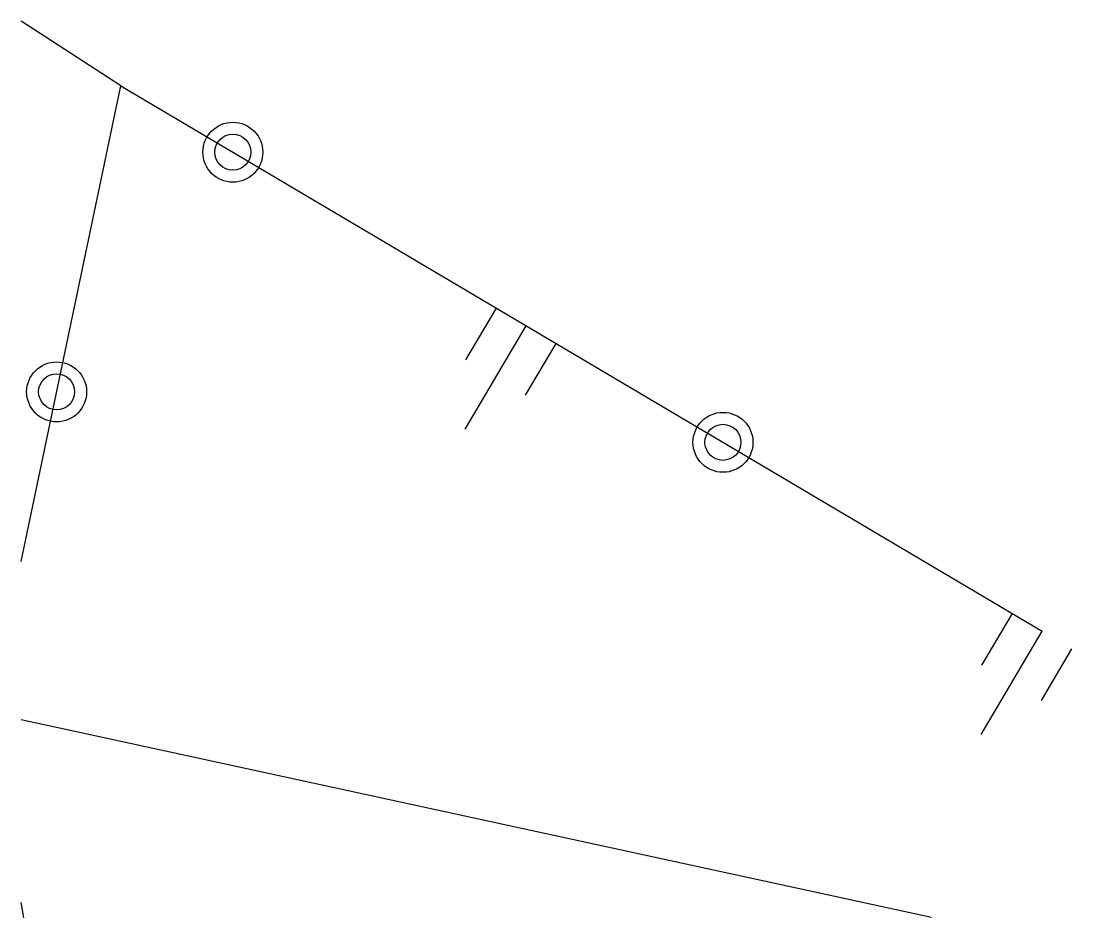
# Model space of a CAD drawing. Header units: millimetres. Extents: x 82000 to 83000, y 144000 to 145000.
# Drawn here: x 82000 to 82008.76, y 144000 to 144007.48 of the extents above; entities that cross this region are included whole.
import ezdxf

# ---------------------------------------------------------------- set-up
doc = ezdxf.new("R2010")
doc.units = ezdxf.units.MM
doc.layers.get('0').update_dxf_attribs({"linetype": 'CONTINUOUS'})
doc.layers.add('W0211', color=2, linetype='CONTINUOUS')
doc.layers.add('W0322', color=7, linetype='CONTINUOUS')

# ---------------------------------------------------------------- blocks, each defined once
blk = doc.blocks.new('t211o')
at = {"color": 0, "linetype": 'Continuous'}
for p, q in [((0, 1), (0, 0)), ((-0.2887, 0.5), (-0.2887, 0)), ((0.2887, 0.5), (0.2887, 0))]:
    blk.add_line(p, q, dxfattribs=at)
blk = doc.blocks.new('t322o')
at = {"color": 0, "linetype": 'Continuous'}
for radius in [0.25, 0.1503]:
    blk.add_circle((0, 0), radius, dxfattribs=at)

msp = doc.modelspace()

# ---------------------------------------------------------------- linework, layer by layer
at = {"layer": 'W0211', "flags": 128}
for points in [[(82000.8324, 144006.9415), (82000, 144007.4833)], [(82000, 144001.6555), (82007.591, 144000.0061)]]:
    msp.add_lwpolyline(points, dxfattribs=at)
at = {"layer": 'W0322', "flags": 128}
for points in [[(82000, 144002.9735), (82000.8324, 144006.9415), (82008.5151, 144002.3919)], [(82000.0229, 144000), (82000, 144000.1294)]]:
    msp.add_lwpolyline(points, dxfattribs=at)

# ---------------------------------------------------------------- block references
at = {"layer": 'W0211'}
for p, rotation in [((82004.2129, 144004.9396), 149.3665164496886), ((82008.5151, 144002.3919), 149.3665164496267)]:
    msp.add_blockref('t211o', p, dxfattribs=dict(at, rotation=rotation))
at = {"layer": 'W0322'}
for p, rotation in [((82001.7662, 144006.3885), 329.3665164497483), ((82000.297, 144004.3891), 78.15181094799624), ((82005.8533, 144003.9682), 329.3665164497483)]:
    msp.add_blockref('t322o', p, dxfattribs=dict(at, rotation=rotation))

doc.saveas('drawing.dxf')
